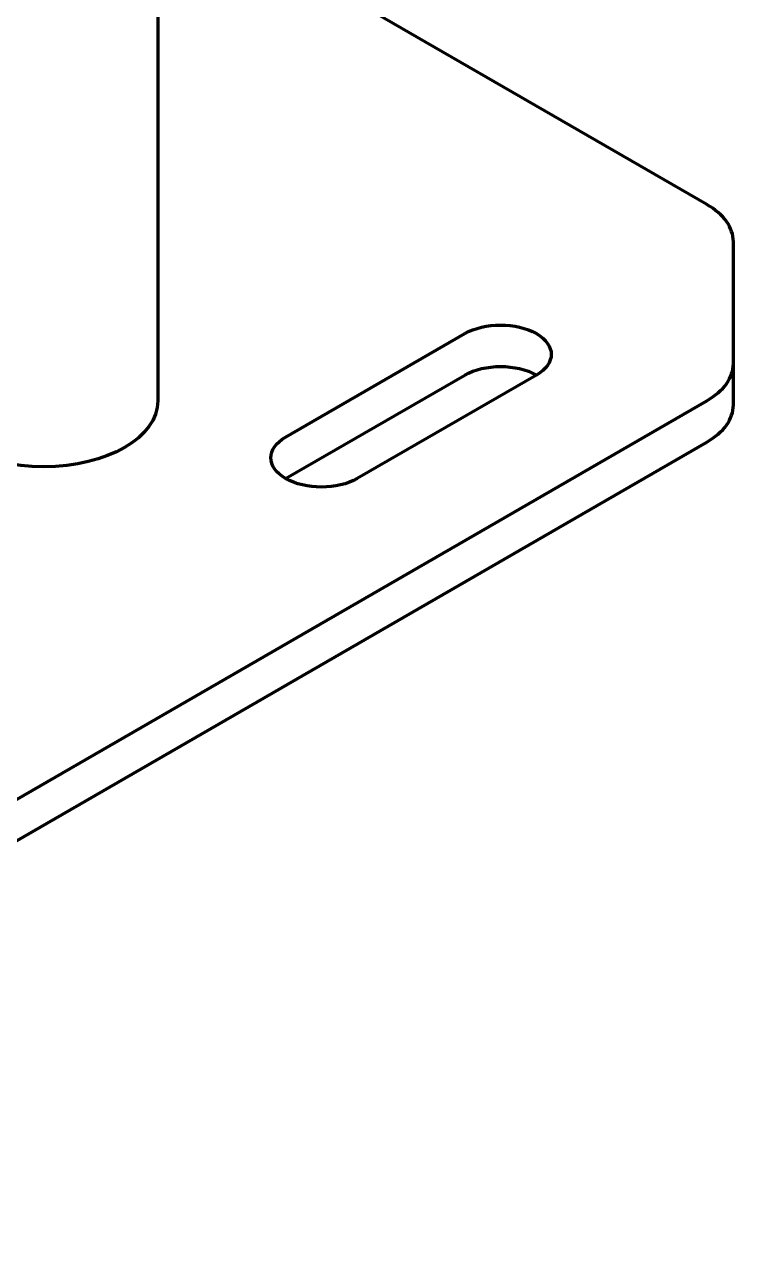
# Model space of a CAD drawing. Header units: millimetres. Extents: x 0 to 1189, y 0 to 841.
# Drawn here: x 693.03 to 721.01, y 204.29 to 252.82 of the extents above; entities that cross this region are included whole.
import ezdxf

# ---------------------------------------------------------------- set-up
doc = ezdxf.new("R2010")
doc.units = ezdxf.units.MM
doc.header["$LTSCALE"] = 0.75
doc.layers.add('Visible', color=7, linetype='Continuous', lineweight=70)

msp = doc.modelspace()

# ---------------------------------------------------------------- linework, layer by layer
at = {"layer": 'Visible', "extrusion": (0, 0.816497, 0.57735)}
for p, q in [((719.959, 245.725), (699.446, 257.568)), ((698.289, 256.9), (698.289, 237.972)), ((721.013, 239.445), (721.013, 244.255)), ((703.335, 236.543), (710.406, 240.626)), ((721.013, 237.812), (721.013, 239.445)), ((703.335, 234.91), (710.406, 238.993)), ((713.235, 238.993), (706.164, 234.91)), ((664.438, 205.921), (719.959, 237.976)), ((664.438, 204.288), (719.959, 236.343))]:
    msp.add_line(p, q, dxfattribs=at)
at = {"layer": 'Visible'}
for centre, start_param, end_param in [((717.413, 244.255), 3.141593, 3.926991), ((717.413, 239.445), 2.356194, 3.141593), ((717.413, 237.812), 2.356194, 3.141593)]:
    msp.add_ellipse(centre, major_axis=(-3.6, 0), ratio=0.57735, start_param=start_param, end_param=end_param, dxfattribs=at)
at = {"layer": 'Visible', "extrusion": (-2e-16, -1e-16, -1)}
for centre, major_axis, start_param, end_param in [((711.821, 239.809), (2, 0), 3.926991, 7.068583), ((711.821, 238.176), (-2, 0), 0.785398, 2.356194), ((704.75, 235.727), (-2, 0), 3.926991, 7.068583)]:
    msp.add_ellipse(centre, major_axis=major_axis, ratio=0.57735, start_param=start_param, end_param=end_param, dxfattribs=at)
at = {"layer": 'Visible', "extrusion": (-1e-16, -4e-16, -1)}
msp.add_ellipse((693.789, 237.972), major_axis=(-4.5, 0), ratio=0.57735, start_param=3.141593, end_param=6.283185, dxfattribs=at)

doc.saveas('drawing.dxf')
